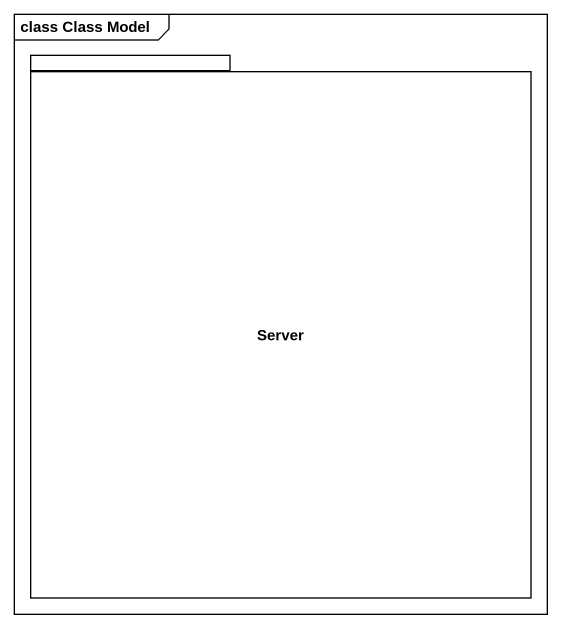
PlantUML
@startuml
mainframe class Class Model
package Server {
}
@enduml
